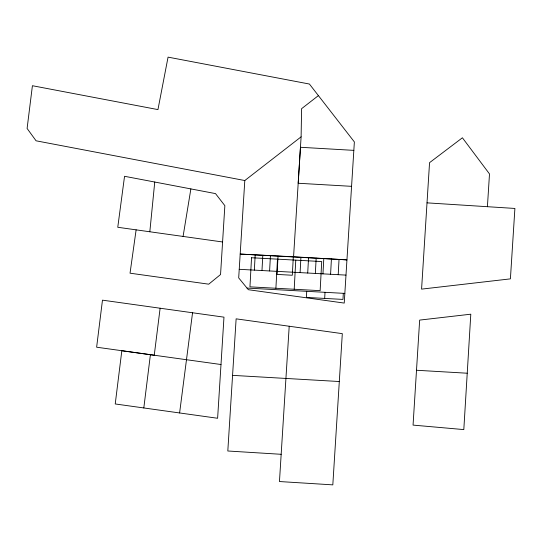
<?xml version="1.0" encoding="UTF-8"?>
<svg xmlns="http://www.w3.org/2000/svg" width="542" height="542" viewBox="0 0 542 542"><rect width="100%" height="100%" fill="white"/><g stroke="black" fill="none" stroke-linecap="round" stroke-linejoin="round"><path stroke-width="0.81" d="M301.108 136.835L301.596 108.678L318.398 95.609L309.414 84.037L168.061 57.134L157.952 109.599L32.412 85.717L27.1 128.468L36.077 140.805L244.801 180.533L301.108 136.835L293.568 256.786L240.187 254.069L346.948 259.869L293.568 256.786M254.354 270.126L255.18 254.882M261.976 270.546L262.809 255.296M269.598 270.959L270.431 255.709M275.898 288.256L277.484 259.151M278.053 256.129L277.057 274.421L292.307 275.248L293.297 256.955M294.198 289.252L295.776 260.146M300.092 272.612L300.918 257.369M306.725 291.325L306.393 297.423L342.978 299.414L343.31 293.31M307.714 273.026L308.547 257.782M315.336 273.446L316.169 258.195M322.964 273.859L323.791 258.609M324.685 298.418L325.017 292.321M330.586 274.272L331.413 259.029M338.208 274.686L339.035 259.442M467.231 373.221L470.802 314.191L419.657 320.092L413.058 425.104L463.81 429.589L467.231 373.221L416.5 370.261M289.204 326.237L279.462 481.54L332.815 484.866L342.314 333.648L236.129 318.838L227.809 450.998L281.169 454.298M244.801 180.533L238.69 277.883L248.344 289.706L344.231 303.08L354.366 141.936L318.398 95.609M487.414 206.705L489.494 173.935L462.407 137.783L429.549 162.668L421.581 289.123L510.408 278.866L514.9 208.446L427.015 202.857M149.822 231.759L154.748 182.031L124.545 176.292L117.763 227.274L222.593 241.976M143.813 407.95L150.405 354.698L121.828 350.715L115.229 403.959L217.62 418.268L223.975 317.158L102.472 300.16L96.632 347.205L221 364.522M160.12 308.222L154.253 355.227L150.405 354.698M179.605 412.95L192.552 312.761M136.123 229.835L130.039 273.188L208.738 284.177L220.553 274.53L224.855 205.669L215.513 193.602L154.748 182.031M183.081 236.427L190.872 188.907M339.306 381.527L232.572 375.362M239.232 269.306L345.986 275.106M247.017 288.08L344.834 293.398M353.845 150.364L300.451 147.282L298.181 183.25L351.575 186.333M251.535 257.741L249.95 286.847L320.146 290.661L321.724 261.556L251.535 257.741"/></g></svg>
